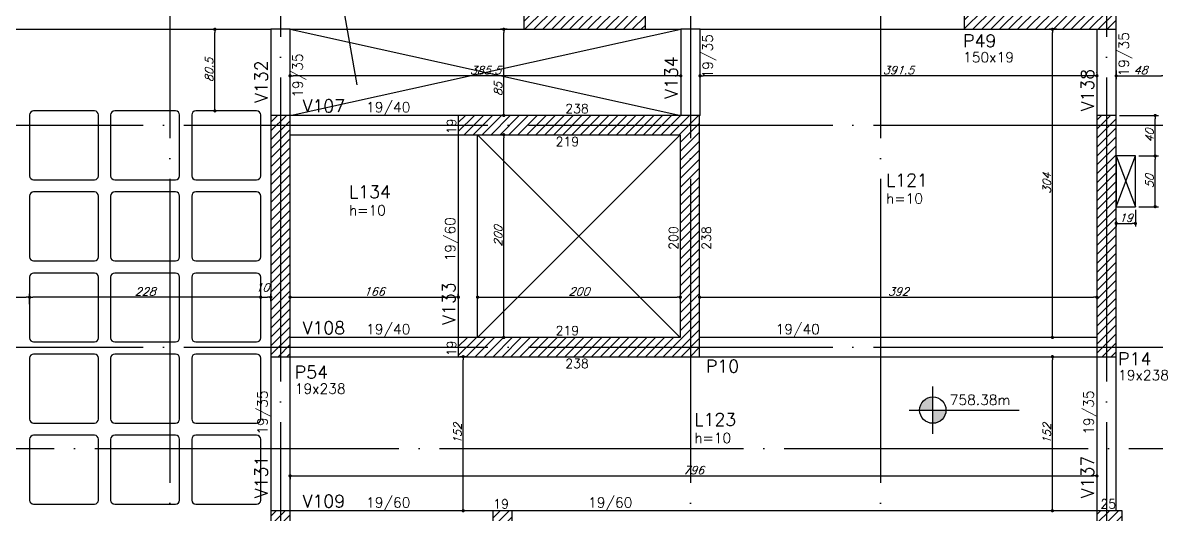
# Model space of a CAD drawing. Extents: x -4172 to 5482, y -2094 to 2406.
# Drawn here: x -464 to 655, y 490 to 975 of the extents above; entities that cross this region are included whole.
import ezdxf
from ezdxf.enums import TextEntityAlignment as Align

# ---------------------------------------------------------------- set-up
doc = ezdxf.new("R2010")
doc.units = 0
doc.header["$LTSCALE"] = 50
doc.header["$MEASUREMENT"] = 0
doc.linetypes.add('EIXO', pattern=[6.8, 6, -0.4, 0, -0.4])
doc.layers.get('0').update_dxf_attribs({"linetype": 'CONTINUOUS'})
doc.layers.get('DEFPOINTS').update_dxf_attribs({"linetype": 'CONTINUOUS'})
for name, color, linetype in [('251', 5, 'CONTINUOUS'), ('F-AUX', 2, 'CONTINUOUS'), ('F-COTAS', 106, 'CONTINUOUS'), ('F-COTAS-FUROS', 50, 'CONTINUOUS'), ('F-CUBETA', 1, 'CONTINUOUS'), ('F-EIXO', 12, 'EIXO'), ('F-LAJES-DIM', 2, 'CONTINUOUS'), ('F-LAJES-NOME', 4, 'CONTINUOUS'), ('F-NÍVEL-PLANTA', 2, 'CONTINUOUS'), ('F-PILARES-DIM', 172, 'CONTINUOUS'), ('F-PILARES-HACH', 174, 'CONTINUOUS'), ('F-PILARES-NOME', 170, 'CONTINUOUS'), ('F-PILARES-S', 170, 'CONTINUOUS'), ('F-TEXTO', 6, 'CONTINUOUS'), ('F-VIGAS', 3, 'CONTINUOUS'), ('F-VIGAS-DIM', 2, 'CONTINUOUS'), ('F-VIGAS-NOME', 4, 'CONTINUOUS'), ('F-VÃO', 1, 'CONTINUOUS')]:
    doc.layers.add(name, color=color, linetype=linetype)
doc.styles.add('CP-TEXT-INCL', font='romans.shx', dxfattribs={"oblique": 20})
doc.styles.add('MCP', font='romans.shx')
doc.styles.add('ROMANS', font='romans.shx')
doc.dimstyles.new('CP-COTAS-50', dxfattribs={"dimscale": 0.64, "dimtxt": 12.5, "dimasz": 5, "dimexe": 5, "dimexo": 5, "dimgap": 2.5, "dimtad": 1, "dimdec": 1, "dimdsep": 46, "dimtxsty": 'CP-TEXT-INCL', "dimblk1": 'DOT', "dimblk2": 'DOT', "dimsah": 1, "dimcen": 9, "dimclrd": 256, "dimclre": 256, "dimclrt": 256, "dimadec": 0, "dimazin": 0, "dimtfac": 1, "dimtdec": 1, "dimtmove": 2, "dimatfit": 3, "dimldrblk": 'DOT', "dimfxl": 0, "dimtolj": 1, "dimarcsym": 0})

# ---------------------------------------------------------------- blocks, each defined once
blk = doc.blocks.new('_VAONER063650636500869008690')
at = {"layer": '251', "color": 1}
for p, q in [((30, 34), (-30, 34)), ((-34, 30), (-34, -30)), ((34, -30), (34, 30)), ((-30, -34), (30, -34))]:
    blk.add_line(p, q, dxfattribs=at)
for centre, start, end in [((-30, 30), 90, 180), ((30, 30), 0, 90), ((-30, -30), 180, 270), ((30, -30), 270, 0)]:
    blk.add_arc(centre, 4, start, end, dxfattribs=at)
blk = doc.blocks.new('*U4')
at = {"layer": 'F-EIXO'}
blk.add_line((0, 0), (7197, 0), dxfattribs=at)
at = {"layer": 'F-TEXTO', "style": 'ROMANS'}
blk.add_attdef('EIXO', text='', height=17.5, dxfattribs=at).set_placement((-28.2072, 0), align=Align.MIDDLE_CENTER)
blk = doc.blocks.new('*U5')
at = {"layer": 'F-EIXO'}
blk.add_line((0, 0), (7285, 0), dxfattribs=at)
at = {"layer": 'F-TEXTO', "style": 'ROMANS'}
blk.add_attdef('EIXO', text='', height=17.5, dxfattribs=at).set_placement((-28.2072, 0), align=Align.MIDDLE_CENTER)
blk = doc.blocks.new('*U40')
at = {"layer": 'F-EIXO'}
blk.add_line((0, 0), (0, -3027.9), dxfattribs=at)
at = {"layer": 'F-TEXTO', "style": 'ROMANS'}
blk.add_attdef('EIXO', text='', height=17.5, rotation=360, dxfattribs=at).set_placement((0, 28.2), align=Align.MIDDLE_CENTER)
blk = doc.blocks.new('*U44')
at = {"layer": 'F-EIXO'}
blk.add_line((0, 0), (0, -3127.9), dxfattribs=at)
at = {"layer": 'F-TEXTO', "style": 'ROMANS'}
blk.add_attdef('EIXO', text='', height=17.5, rotation=360, dxfattribs=at).set_placement((0, 28.2), align=Align.MIDDLE_CENTER)
blk = doc.blocks.new('*U11')
at = {"layer": 'F-EIXO'}
blk.add_line((0, 0), (0, -3127.9), dxfattribs=at)
at = {"layer": 'F-TEXTO', "style": 'ROMANS'}
blk.add_attdef('EIXO', text='', height=17.5, rotation=360, dxfattribs=at).set_placement((0, 28.2), align=Align.MIDDLE_CENTER)
blk = doc.blocks.new('Nível - Planta')
at = {"layer": 'F-NÍVEL-PLANTA'}
h = blk.add_hatch(color=71, dxfattribs=at)
h.paths.add_polyline_path([(0, 0), (0, 0.26, 0.414214), (-0.26, 0)])
h.paths.add_polyline_path([(0.26, 0), (0, 0), (0, -0.26, 0.414214)])
for p, q in [((0, -0.469), (0, 0.469)), ((-0.469, 0), (1.704, 0))]:
    blk.add_line(p, q, dxfattribs=at)
blk.add_circle((0, 0), 0.26, dxfattribs=at)
at = {"layer": 'F-TEXTO', "color": 3, "style": 'MCP'}
blk.add_attdef('NÍVEL', (0.333, 0.102), '', height=0.2, dxfattribs=at)
blk = doc.blocks.new('*U148')
at = {"layer": 'F-VÃO'}
for p, q in [((0, 0), (19, 50)), ((0, 50), (19, 0))]:
    blk.add_line(p, q, dxfattribs=at)
at = {"layer": 'F-VÃO', "color": 3}
blk.add_lwpolyline([(0, 0), (19, 0), (19, 50), (0, 50)], close=True, dxfattribs=at)
blk = doc.blocks.new('_DOT')
at = {"color": 0, "linetype": 'ByBlock'}
blk.add_line((-0.5, 0), (-1, 0), dxfattribs=at)
at = {"color": 0, "linetype": 'ByBlock', "const_width": 0.5}
blk.add_lwpolyline([(-0.25, 0, 1), (0.25, 0, 1)], format="xyb", close=True, dxfattribs=at)
blk = doc.blocks.new('*D168')
at = {"layer": 'DEFPOINTS', "color": 0, "linetype": 'Continuous', "transparency": 16777216}
for p in [(634, 793.5), (615, 782.3), (634, 777)]:
    blk.add_point(p, dxfattribs=at)
at = {"layer": 'F-COTAS-FUROS', "linetype": 'Continuous', "lineweight": -2, "transparency": 16777216}
for p, q in [((634, 790.3), (634, 773.8)), ((615, 779.1), (615, 773.8)), ((618.2, 777), (630.8, 777))]:
    blk.add_line(p, q, dxfattribs=at)
at = {"layer": 'F-COTAS-FUROS', "linetype": 'Continuous', "lineweight": -2, "transparency": 16777216, "xscale": 3.2, "yscale": 3.2, "zscale": 3.2, "rotation": 180}
blk.add_blockref('_DOT', (615, 777), dxfattribs=at)
at = {"layer": 'F-COTAS-FUROS', "linetype": 'Continuous', "lineweight": -2, "transparency": 16777216, "xscale": 3.2, "yscale": 3.2, "zscale": 3.2}
blk.add_blockref('_DOT', (634, 777), dxfattribs=at)
at = {"layer": 'F-COTAS-FUROS', "linetype": 'Continuous', "transparency": 16777216, "insert": (624.5, 782.6), "char_height": 8, "attachment_point": 5, "style": 'CP-TEXT-INCL'}
blk.add_mtext('\\A1;19', dxfattribs=at)
blk = doc.blocks.new('*D169')
at = {"layer": 'DEFPOINTS', "color": 0, "linetype": 'Continuous', "transparency": 16777216}
for p in [(634, 843.5), (653.5, 843.5), (634, 793.5)]:
    blk.add_point(p, dxfattribs=at)
at = {"layer": 'F-COTAS-FUROS', "linetype": 'Continuous', "lineweight": -2, "transparency": 16777216}
for p, q in [((637.2, 843.5), (656.7, 843.5)), ((653.5, 796.7), (653.5, 840.3)), ((637.2, 793.5), (656.7, 793.5))]:
    blk.add_line(p, q, dxfattribs=at)
at = {"layer": 'F-COTAS-FUROS', "linetype": 'Continuous', "lineweight": -2, "transparency": 16777216, "xscale": 3.2, "yscale": 3.2, "zscale": 3.2}
for p, rotation in [((653.5, 843.5), 90), ((653.5, 793.5), 270)]:
    blk.add_blockref('_DOT', p, dxfattribs=dict(at, rotation=rotation))
at = {"layer": 'F-COTAS-FUROS', "linetype": 'Continuous', "transparency": 16777216, "insert": (647.9, 818.5), "char_height": 8, "attachment_point": 5, "rotation": 90, "style": 'CP-TEXT-INCL'}
blk.add_mtext('\\A1;50', dxfattribs=at)
blk = doc.blocks.new('*D170')
at = {"layer": 'DEFPOINTS', "color": 0, "linetype": 'Continuous', "transparency": 16777216}
for p in [(615, 883.5), (653.5, 883.5), (634, 843.5)]:
    blk.add_point(p, dxfattribs=at)
at = {"layer": 'F-COTAS-FUROS', "linetype": 'Continuous', "lineweight": -2, "transparency": 16777216}
for p, q in [((618.2, 883.5), (656.7, 883.5)), ((653.5, 846.7), (653.5, 880.3)), ((637.2, 843.5), (656.7, 843.5))]:
    blk.add_line(p, q, dxfattribs=at)
at = {"layer": 'F-COTAS-FUROS', "linetype": 'Continuous', "lineweight": -2, "transparency": 16777216, "xscale": 3.2, "yscale": 3.2, "zscale": 3.2}
for p, rotation in [((653.5, 883.5), 90), ((653.5, 843.5), 270)]:
    blk.add_blockref('_DOT', p, dxfattribs=dict(at, rotation=rotation))
at = {"layer": 'F-COTAS-FUROS', "linetype": 'Continuous', "transparency": 16777216, "insert": (647.9, 863.5), "char_height": 8, "attachment_point": 5, "rotation": 90, "style": 'CP-TEXT-INCL'}
blk.add_mtext('\\A1;40', dxfattribs=at)
blk = doc.blocks.new('*D298')
at = {"layer": 'DEFPOINTS', "color": 0, "linetype": 'Continuous', "transparency": 16777216}
for p in [(615, 931.2), (663, 931.2), (663, 922.6)]:
    blk.add_point(p, dxfattribs=at)
at = {"layer": 'F-COTAS', "linetype": 'Continuous', "lineweight": -2, "transparency": 16777216}
for p, q in [((615, 928), (615, 919.4)), ((618.2, 922.6), (659.8, 922.6)), ((663, 928), (663, 919.4))]:
    blk.add_line(p, q, dxfattribs=at)
at = {"layer": 'F-COTAS', "linetype": 'Continuous', "lineweight": -2, "transparency": 16777216, "xscale": 3.2, "yscale": 3.2, "zscale": 3.2, "rotation": 180}
blk.add_blockref('_DOT', (615, 922.6), dxfattribs=at)
at = {"layer": 'F-COTAS', "linetype": 'Continuous', "lineweight": -2, "transparency": 16777216, "xscale": 3.2, "yscale": 3.2, "zscale": 3.2}
blk.add_blockref('_DOT', (663, 922.6), dxfattribs=at)
at = {"layer": 'F-COTAS', "linetype": 'Continuous', "transparency": 16777216, "insert": (639, 928.2), "char_height": 8, "attachment_point": 5, "style": 'CP-TEXT-INCL'}
blk.add_mtext('\\A1;48', dxfattribs=at)
blk = doc.blocks.new('*D305')
at = {"layer": 'DEFPOINTS', "color": 0, "linetype": 'Continuous', "transparency": 16777216}
for p in [(204.5, 922.6), (204.5, 922.3), (596, 922.3)]:
    blk.add_point(p, dxfattribs=at)
at = {"layer": 'F-COTAS', "linetype": 'Continuous', "lineweight": -2, "transparency": 16777216}
for p, q in [((204.5, 925.5), (204.5, 925.8)), ((592.8, 922.6), (207.7, 922.6)), ((596, 925.5), (596, 925.8))]:
    blk.add_line(p, q, dxfattribs=at)
at = {"layer": 'F-COTAS', "linetype": 'Continuous', "lineweight": -2, "transparency": 16777216, "xscale": 3.2, "yscale": 3.2, "zscale": 3.2, "rotation": 180}
blk.add_blockref('_DOT', (204.5, 922.6), dxfattribs=at)
at = {"layer": 'F-COTAS', "linetype": 'Continuous', "lineweight": -2, "transparency": 16777216, "xscale": 3.2, "yscale": 3.2, "zscale": 3.2}
blk.add_blockref('_DOT', (596, 922.6), dxfattribs=at)
at = {"layer": 'F-COTAS', "linetype": 'Continuous', "transparency": 16777216, "insert": (400.2, 928.2), "char_height": 8, "attachment_point": 5, "style": 'CP-TEXT-INCL'}
blk.add_mtext('\\A1;391.5', dxfattribs=at)
blk = doc.blocks.new('*D306')
at = {"layer": 'DEFPOINTS', "color": 0, "linetype": 'Continuous', "transparency": 16777216}
for p in [(-200, 922.6), (-200, 922.6), (185.5, 922.6)]:
    blk.add_point(p, dxfattribs=at)
at = {"layer": 'F-COTAS', "linetype": 'Continuous', "lineweight": -2, "transparency": 16777216}
blk.add_line((182.3, 922.6), (-196.8, 922.6), dxfattribs=at)
at = {"layer": 'F-COTAS', "linetype": 'Continuous', "lineweight": -2, "transparency": 16777216, "xscale": 3.2, "yscale": 3.2, "zscale": 3.2, "rotation": 180}
blk.add_blockref('_DOT', (-200, 922.6), dxfattribs=at)
at = {"layer": 'F-COTAS', "linetype": 'Continuous', "lineweight": -2, "transparency": 16777216, "xscale": 3.2, "yscale": 3.2, "zscale": 3.2}
blk.add_blockref('_DOT', (185.5, 922.6), dxfattribs=at)
at = {"layer": 'F-COTAS', "linetype": 'Continuous', "transparency": 16777216, "insert": (-7.2, 928.2), "char_height": 8, "attachment_point": 5, "style": 'CP-TEXT-INCL'}
blk.add_mtext('\\A1;385.5', dxfattribs=at)
blk = doc.blocks.new('*D337')
at = {"layer": 'DEFPOINTS', "color": 0, "linetype": 'Continuous', "transparency": 16777216}
for p in [(-537, 702.2), (-457, 704.2), (-457, 702.2)]:
    blk.add_point(p, dxfattribs=at)
at = {"layer": 'F-COTAS', "linetype": 'Continuous', "lineweight": -2, "transparency": 16777216}
for p, q in [((-537, 705.4), (-537, 707.4)), ((-457, 705.4), (-457, 707.4)), ((-533.8, 704.2), (-460.2, 704.2))]:
    blk.add_line(p, q, dxfattribs=at)
at = {"layer": 'F-COTAS', "linetype": 'Continuous', "lineweight": -2, "transparency": 16777216, "xscale": 3.2, "yscale": 3.2, "zscale": 3.2, "rotation": 180}
blk.add_blockref('_DOT', (-537, 704.2), dxfattribs=at)
at = {"layer": 'F-COTAS', "linetype": 'Continuous', "lineweight": -2, "transparency": 16777216, "xscale": 3.2, "yscale": 3.2, "zscale": 3.2}
blk.add_blockref('_DOT', (-457, 704.2), dxfattribs=at)
at = {"layer": 'F-COTAS', "linetype": 'Continuous', "transparency": 16777216, "insert": (-497, 709.8), "char_height": 8, "attachment_point": 5, "style": 'CP-TEXT-INCL'}
blk.add_mtext('\\A1;80', dxfattribs=at)
blk = doc.blocks.new('*D338')
at = {"layer": 'DEFPOINTS', "color": 0, "linetype": 'Continuous', "transparency": 16777216}
for p in [(-457, 704.2), (-457, 694), (-229, 694)]:
    blk.add_point(p, dxfattribs=at)
at = {"layer": 'F-COTAS', "linetype": 'Continuous', "lineweight": -2, "transparency": 16777216}
for p, q in [((-457, 697.2), (-457, 707.4)), ((-229, 697.2), (-229, 707.4)), ((-232.2, 704.2), (-453.8, 704.2))]:
    blk.add_line(p, q, dxfattribs=at)
at = {"layer": 'F-COTAS', "linetype": 'Continuous', "lineweight": -2, "transparency": 16777216, "xscale": 3.2, "yscale": 3.2, "zscale": 3.2, "rotation": 180}
blk.add_blockref('_DOT', (-457, 704.2), dxfattribs=at)
at = {"layer": 'F-COTAS', "linetype": 'Continuous', "lineweight": -2, "transparency": 16777216, "xscale": 3.2, "yscale": 3.2, "zscale": 3.2}
blk.add_blockref('_DOT', (-229, 704.2), dxfattribs=at)
at = {"layer": 'F-COTAS', "linetype": 'Continuous', "transparency": 16777216, "insert": (-343, 709.8), "char_height": 8, "attachment_point": 5, "style": 'CP-TEXT-INCL'}
blk.add_mtext('\\A1;228', dxfattribs=at)
blk = doc.blocks.new('*D339')
at = {"layer": 'DEFPOINTS', "color": 0, "linetype": 'Continuous', "transparency": 16777216}
for p in [(-229, 697.2), (-219, 704.2), (-219, 697.2)]:
    blk.add_point(p, dxfattribs=at)
at = {"layer": 'F-COTAS', "linetype": 'Continuous', "lineweight": -2, "transparency": 16777216}
for p, q in [((-229, 700.4), (-229, 707.4)), ((-219, 700.4), (-219, 707.4)), ((-225.8, 704.2), (-222.2, 704.2))]:
    blk.add_line(p, q, dxfattribs=at)
at = {"layer": 'F-COTAS', "linetype": 'Continuous', "lineweight": -2, "transparency": 16777216, "xscale": 3.2, "yscale": 3.2, "zscale": 3.2, "rotation": 180}
blk.add_blockref('_DOT', (-229, 704.2), dxfattribs=at)
at = {"layer": 'F-COTAS', "linetype": 'Continuous', "lineweight": -2, "transparency": 16777216, "xscale": 3.2, "yscale": 3.2, "zscale": 3.2}
blk.add_blockref('_DOT', (-219, 704.2), dxfattribs=at)
at = {"layer": 'F-COTAS', "linetype": 'Continuous', "transparency": 16777216, "insert": (-227.4, 713.8), "char_height": 8, "attachment_point": 5, "style": 'CP-TEXT-INCL'}
blk.add_mtext('\\A1;10', dxfattribs=at)
blk = doc.blocks.new('*D340')
at = {"layer": 'DEFPOINTS', "color": 0, "linetype": 'Continuous', "transparency": 16777216}
for p in [(-200, 700.7), (-34, 704.2), (-34, 700.7)]:
    blk.add_point(p, dxfattribs=at)
at = {"layer": 'F-COTAS', "linetype": 'Continuous', "lineweight": -2, "transparency": 16777216}
for p, q in [((-200, 703.9), (-200, 707.4)), ((-34, 703.9), (-34, 707.4)), ((-196.8, 704.2), (-37.2, 704.2))]:
    blk.add_line(p, q, dxfattribs=at)
at = {"layer": 'F-COTAS', "linetype": 'Continuous', "lineweight": -2, "transparency": 16777216, "xscale": 3.2, "yscale": 3.2, "zscale": 3.2, "rotation": 180}
blk.add_blockref('_DOT', (-200, 704.2), dxfattribs=at)
at = {"layer": 'F-COTAS', "linetype": 'Continuous', "lineweight": -2, "transparency": 16777216, "xscale": 3.2, "yscale": 3.2, "zscale": 3.2}
blk.add_blockref('_DOT', (-34, 704.2), dxfattribs=at)
at = {"layer": 'F-COTAS', "linetype": 'Continuous', "transparency": 16777216, "insert": (-117, 709.8), "char_height": 8, "attachment_point": 5, "style": 'CP-TEXT-INCL'}
blk.add_mtext('\\A1;166', dxfattribs=at)
blk = doc.blocks.new('*D341')
at = {"layer": 'DEFPOINTS', "color": 0, "linetype": 'Continuous', "transparency": 16777216}
for p in [(-15, 704.2), (185, 704.2), (185, 704.2)]:
    blk.add_point(p, dxfattribs=at)
at = {"layer": 'F-COTAS', "linetype": 'Continuous', "lineweight": -2, "transparency": 16777216}
blk.add_line((-11.8, 704.2), (181.8, 704.2), dxfattribs=at)
at = {"layer": 'F-COTAS', "linetype": 'Continuous', "lineweight": -2, "transparency": 16777216, "xscale": 3.2, "yscale": 3.2, "zscale": 3.2, "rotation": 180}
blk.add_blockref('_DOT', (-15, 704.2), dxfattribs=at)
at = {"layer": 'F-COTAS', "linetype": 'Continuous', "lineweight": -2, "transparency": 16777216, "xscale": 3.2, "yscale": 3.2, "zscale": 3.2}
blk.add_blockref('_DOT', (185, 704.2), dxfattribs=at)
at = {"layer": 'F-COTAS', "linetype": 'Continuous', "transparency": 16777216, "insert": (85, 709.8), "char_height": 8, "attachment_point": 5, "style": 'CP-TEXT-INCL'}
blk.add_mtext('\\A1;200', dxfattribs=at)
blk = doc.blocks.new('*D342')
at = {"layer": 'DEFPOINTS', "color": 0, "linetype": 'Continuous', "transparency": 16777216}
for p in [(204, 704.2), (596, 704.2), (596, 704.2)]:
    blk.add_point(p, dxfattribs=at)
at = {"layer": 'F-COTAS', "linetype": 'Continuous', "lineweight": -2, "transparency": 16777216}
blk.add_line((207.2, 704.2), (592.8, 704.2), dxfattribs=at)
at = {"layer": 'F-COTAS', "linetype": 'Continuous', "lineweight": -2, "transparency": 16777216, "xscale": 3.2, "yscale": 3.2, "zscale": 3.2, "rotation": 180}
blk.add_blockref('_DOT', (204, 704.2), dxfattribs=at)
at = {"layer": 'F-COTAS', "linetype": 'Continuous', "lineweight": -2, "transparency": 16777216, "xscale": 3.2, "yscale": 3.2, "zscale": 3.2}
blk.add_blockref('_DOT', (596, 704.2), dxfattribs=at)
at = {"layer": 'F-COTAS', "linetype": 'Continuous', "transparency": 16777216, "insert": (400, 709.8), "char_height": 8, "attachment_point": 5, "style": 'CP-TEXT-INCL'}
blk.add_mtext('\\A1;392', dxfattribs=at)
blk = doc.blocks.new('*D343')
at = {"layer": 'DEFPOINTS', "color": 0, "linetype": 'Continuous', "transparency": 16777216}
for p in [(10.8, 864.5), (14.1, 864.5), (14.1, 664.5)]:
    blk.add_point(p, dxfattribs=at)
at = {"layer": 'F-COTAS', "linetype": 'Continuous', "lineweight": -2, "transparency": 16777216}
for p, q in [((10.9, 864.5), (7.6, 864.5)), ((10.8, 667.7), (10.8, 861.3)), ((10.9, 664.5), (7.6, 664.5))]:
    blk.add_line(p, q, dxfattribs=at)
at = {"layer": 'F-COTAS', "linetype": 'Continuous', "lineweight": -2, "transparency": 16777216, "xscale": 3.2, "yscale": 3.2, "zscale": 3.2}
for p, rotation in [((10.8, 864.5), 90), ((10.8, 664.5), 270)]:
    blk.add_blockref('_DOT', p, dxfattribs=dict(at, rotation=rotation))
at = {"layer": 'F-COTAS', "linetype": 'Continuous', "transparency": 16777216, "insert": (5.2, 764.5), "char_height": 8, "attachment_point": 5, "rotation": 90, "style": 'CP-TEXT-INCL'}
blk.add_mtext('\\A1;200', dxfattribs=at)
blk = doc.blocks.new('*D344')
at = {"layer": 'DEFPOINTS', "color": 0, "linetype": 'Continuous', "transparency": 16777216}
for p in [(10.8, 968.5), (17.5, 968.5), (17.5, 883.5)]:
    blk.add_point(p, dxfattribs=at)
at = {"layer": 'F-COTAS', "linetype": 'Continuous', "lineweight": -2, "transparency": 16777216}
for p, q in [((14.3, 968.5), (7.6, 968.5)), ((10.8, 886.7), (10.8, 965.3)), ((14.3, 883.5), (7.6, 883.5))]:
    blk.add_line(p, q, dxfattribs=at)
at = {"layer": 'F-COTAS', "linetype": 'Continuous', "lineweight": -2, "transparency": 16777216, "xscale": 3.2, "yscale": 3.2, "zscale": 3.2}
for p, rotation in [((10.8, 968.5), 90), ((10.8, 883.5), 270)]:
    blk.add_blockref('_DOT', p, dxfattribs=dict(at, rotation=rotation))
at = {"layer": 'F-COTAS', "linetype": 'Continuous', "transparency": 16777216, "insert": (5.2, 909.5), "char_height": 8, "attachment_point": 5, "rotation": 90, "style": 'CP-TEXT-INCL'}
blk.add_mtext('\\A1;85', dxfattribs=at)
blk = doc.blocks.new('*D351')
at = {"layer": 'DEFPOINTS', "color": 0, "linetype": 'Continuous', "transparency": 16777216}
for p in [(552.1, 645.5), (552.1, 645.5), (552.1, 493.5)]:
    blk.add_point(p, dxfattribs=at)
at = {"layer": 'F-COTAS', "linetype": 'Continuous', "lineweight": -2, "transparency": 16777216}
blk.add_line((552.1, 496.7), (552.1, 642.3), dxfattribs=at)
at = {"layer": 'F-COTAS', "linetype": 'Continuous', "lineweight": -2, "transparency": 16777216, "xscale": 3.2, "yscale": 3.2, "zscale": 3.2}
for p, rotation in [((552.1, 645.5), 90), ((552.1, 493.5), 270)]:
    blk.add_blockref('_DOT', p, dxfattribs=dict(at, rotation=rotation))
at = {"layer": 'F-COTAS', "linetype": 'Continuous', "transparency": 16777216, "insert": (546.5, 569.5), "char_height": 8, "attachment_point": 5, "rotation": 90, "style": 'CP-TEXT-INCL'}
blk.add_mtext('\\A1;152', dxfattribs=at)
blk = doc.blocks.new('*D353')
at = {"layer": 'DEFPOINTS', "color": 0, "linetype": 'Continuous', "transparency": 16777216}
for p in [(552.1, 968.5), (559.6, 968.5), (559.6, 664.5)]:
    blk.add_point(p, dxfattribs=at)
at = {"layer": 'F-COTAS', "linetype": 'Continuous', "lineweight": -2, "transparency": 16777216}
for p, q in [((556.4, 968.5), (548.9, 968.5)), ((552.1, 667.7), (552.1, 965.3)), ((556.4, 664.5), (548.9, 664.5))]:
    blk.add_line(p, q, dxfattribs=at)
at = {"layer": 'F-COTAS', "linetype": 'Continuous', "lineweight": -2, "transparency": 16777216, "xscale": 3.2, "yscale": 3.2, "zscale": 3.2}
for p, rotation in [((552.1, 968.5), 90), ((552.1, 664.5), 270)]:
    blk.add_blockref('_DOT', p, dxfattribs=dict(at, rotation=rotation))
at = {"layer": 'F-COTAS', "linetype": 'Continuous', "transparency": 16777216, "insert": (546.5, 816.5), "char_height": 8, "attachment_point": 5, "rotation": 90, "style": 'CP-TEXT-INCL'}
blk.add_mtext('\\A1;304', dxfattribs=at)
blk = doc.blocks.new('*D423')
at = {"layer": 'DEFPOINTS', "color": 0, "linetype": 'Continuous', "transparency": 16777216}
for p in [(-274.2, 968.5), (-274.2, 968.5), (-274.2, 888)]:
    blk.add_point(p, dxfattribs=at)
at = {"layer": 'F-COTAS', "linetype": 'Continuous', "lineweight": -2, "transparency": 16777216}
blk.add_line((-274.2, 891.2), (-274.2, 965.3), dxfattribs=at)
at = {"layer": 'F-COTAS', "linetype": 'Continuous', "lineweight": -2, "transparency": 16777216, "xscale": 3.2, "yscale": 3.2, "zscale": 3.2}
for p, rotation in [((-274.2, 968.5), 90), ((-274.2, 888), 270)]:
    blk.add_blockref('_DOT', p, dxfattribs=dict(at, rotation=rotation))
at = {"layer": 'F-COTAS', "linetype": 'Continuous', "transparency": 16777216, "insert": (-279.8, 928.3), "char_height": 8, "attachment_point": 5, "rotation": 90, "style": 'CP-TEXT-INCL'}
blk.add_mtext('\\A1;80.5', dxfattribs=at)
blk = doc.blocks.new('*D451')
at = {"layer": 'DEFPOINTS', "color": 0, "linetype": 'Continuous', "transparency": 16777216}
for p in [(-29.2, 645.5), (-23.1, 645.5), (-23.1, 493.5)]:
    blk.add_point(p, dxfattribs=at)
at = {"layer": 'F-COTAS', "linetype": 'Continuous', "lineweight": -2, "transparency": 16777216}
for p, q in [((-26.3, 645.5), (-32.4, 645.5)), ((-29.2, 496.7), (-29.2, 642.3)), ((-26.3, 493.5), (-32.4, 493.5))]:
    blk.add_line(p, q, dxfattribs=at)
at = {"layer": 'F-COTAS', "linetype": 'Continuous', "lineweight": -2, "transparency": 16777216, "xscale": 3.2, "yscale": 3.2, "zscale": 3.2}
for p, rotation in [((-29.2, 645.5), 90), ((-29.2, 493.5), 270)]:
    blk.add_blockref('_DOT', p, dxfattribs=dict(at, rotation=rotation))
at = {"layer": 'F-COTAS', "linetype": 'Continuous', "transparency": 16777216, "insert": (-34.8, 569.5), "char_height": 8, "attachment_point": 5, "rotation": 90, "style": 'CP-TEXT-INCL'}
blk.add_mtext('\\A1;152', dxfattribs=at)
blk = doc.blocks.new('*D453')
at = {"layer": 'DEFPOINTS', "color": 0, "linetype": 'Continuous', "transparency": 16777216}
for p in [(-200, 532.5), (596, 532.5), (596, 527.9)]:
    blk.add_point(p, dxfattribs=at)
at = {"layer": 'F-COTAS', "linetype": 'Continuous', "lineweight": -2, "transparency": 16777216}
for p, q in [((-200, 529.3), (-200, 524.7)), ((-196.8, 527.9), (592.8, 527.9)), ((596, 529.3), (596, 524.7))]:
    blk.add_line(p, q, dxfattribs=at)
at = {"layer": 'F-COTAS', "linetype": 'Continuous', "lineweight": -2, "transparency": 16777216, "xscale": 3.2, "yscale": 3.2, "zscale": 3.2, "rotation": 180}
blk.add_blockref('_DOT', (-200, 527.9), dxfattribs=at)
at = {"layer": 'F-COTAS', "linetype": 'Continuous', "lineweight": -2, "transparency": 16777216, "xscale": 3.2, "yscale": 3.2, "zscale": 3.2}
blk.add_blockref('_DOT', (596, 527.9), dxfattribs=at)
at = {"layer": 'F-COTAS', "linetype": 'Continuous', "transparency": 16777216, "insert": (198, 533.5), "char_height": 8, "attachment_point": 5, "style": 'CP-TEXT-INCL'}
blk.add_mtext('\\A1;796', dxfattribs=at)

msp = doc.modelspace()

# ---------------------------------------------------------------- hatches: boundary and pattern name
at = {"layer": 'F-PILARES-HACH', "linetype": 'Continuous'}
h = msp.add_hatch(dxfattribs=at)
h.set_pattern_fill('ANSI31', color=256, scale=50, style=0)
h.paths.add_polyline_path([(30.5, 968.5), (150.5, 968.5), (150.5, 987.5), (30.5, 987.5)], flags=16)
h = msp.add_hatch(dxfattribs=at)
h.set_pattern_fill('ANSI31', color=256, scale=50, style=0)
h.paths.add_polyline_path([(465, 968.5), (615, 968.5), (615, 987.5), (465, 987.5)], flags=16)
h = msp.add_hatch(dxfattribs=at)
h.set_pattern_fill('ANSI31', color=256, scale=50, style=0)
h.paths.add_polyline_path([(-219, 645.5), (-200, 645.5), (-200, 883.5), (-219, 883.5)], flags=16)
h = msp.add_hatch(dxfattribs=at)
h.set_pattern_fill('ANSI31', color=256, scale=50, style=0)
h.paths.add_polyline_path([(204, 645.5), (204, 883.5), (-34, 883.5), (-34, 864.5), (185, 864.5), (185, 664.5), (-34, 664.5), (-34, 645.5)], flags=16)
h = msp.add_hatch(dxfattribs=at)
h.set_pattern_fill('ANSI31', color=256, scale=50, style=0)
h.paths.add_polyline_path([(596, 645.5), (615, 645.5), (615, 883.5), (596, 883.5)], flags=16)
h = msp.add_hatch(dxfattribs=at)
h.set_pattern_fill('ANSI31', color=256, scale=50, style=0)
h.paths.add_polyline_path([(-219, 184.5), (-200, 184.5), (-200, 493.5), (-219, 493.5)], flags=16)
h = msp.add_hatch(dxfattribs=at)
h.set_pattern_fill('ANSI31', color=256, scale=50, style=0)
h.paths.add_polyline_path([(19, -24), (19, 493.5), (0, 493.5), (0, 0), (-219, 0), (-219, -24)], flags=16)
h = msp.add_hatch(dxfattribs=at)
h.set_pattern_fill('ANSI31', color=256, scale=50, style=0)
h.paths.add_polyline_path([(621, 24.5), (621, 493.5), (596, 493.5), (596, 43.5), (376, 43.5), (376, 24.5)], flags=16)

# ---------------------------------------------------------------- linework, layer by layer
at = {"layer": 'F-AUX', "color": 1}
msp.add_lwpolyline([(-215.272, 1373.145), (-176.843, 1156.095), (-193.042, 1146.727), (-156.182, 1140.254), (-172.38, 1130.887), (-133.991, 913.821)], dxfattribs=at)
at = {"layer": 'F-PILARES-S', "linetype": 'Continuous'}
for points in [[(30.5, 968.5), (150.5, 968.5), (150.5, 987.5), (30.5, 987.5), (30.5, 968.5)], [(465, 968.5), (615, 968.5), (615, 987.5), (465, 987.5), (465, 968.5)], [(-219, 645.5), (-200, 645.5), (-200, 883.5), (-219, 883.5), (-219, 645.5)], [(204, 645.5), (204, 883.5), (-34, 883.5), (-34, 864.5), (185, 864.5), (185, 664.5), (-34, 664.5), (-34, 645.5), (204, 645.5)], [(596, 645.5), (615, 645.5), (615, 883.5), (596, 883.5), (596, 645.5)], [(-219, 184.5), (-200, 184.5), (-200, 493.5), (-219, 493.5), (-219, 184.5)], [(19, -24), (19, 493.5), (0, 493.5), (0, 0), (-219, 0), (-219, -24), (19, -24)], [(621, 24.5), (621, 493.5), (596, 493.5), (596, 43.5), (376, 43.5), (376, 24.5), (621, 24.5)]]:
    msp.add_lwpolyline(points, dxfattribs=at)
at = {"layer": 'F-VIGAS'}
for points in [[(-529.5, 968.5), (-219, 968.5)], [(-219, 968.5), (-219, 883.5)], [(-200, 968.5), (-219, 968.5)], [(-200, 968.5), (30.5, 968.5)], [(-200, 883.5), (-200, 968.5)], [(150.5, 968.5), (185.5, 968.5)], [(185.5, 968.5), (185.5, 883.5)], [(204.5, 968.5), (185.5, 968.5)], [(204.5, 968.5), (465, 968.5)], [(204.5, 883.5), (204.5, 968.5)], [(596, 968.5), (596, 883.5)], [(615, 883.5), (615, 968.5)], [(-34, 883.5), (-200, 883.5)], [(204.5, 883.5), (204, 883.5)], [(-200, 864.5), (-34, 864.5)], [(-34, 864.5), (-34, 664.5)], [(-15, 664.5), (-15, 864.5)], [(-34, 664.5), (-200, 664.5)], [(596, 664.5), (204, 664.5)], [(-219, 645.5), (-219, 493.5)], [(-200, 645.5), (-34, 645.5)], [(-200, 493.5), (-200, 645.5)], [(204, 645.5), (596, 645.5)], [(596, 645.5), (596, 493.5)], [(615, 493.5), (615, 645.5)], [(0, 493.5), (-200, 493.5)], [(265.5, 493.5), (19, 493.5)], [(449.5, 493.5), (265.5, 493.5)], [(596, 493.5), (449.5, 493.5)]]:
    msp.add_lwpolyline(points, dxfattribs=at)
at = {"layer": 'F-VÃO'}
for p, q in [((-200, 883.5), (185.5, 968.5)), ((-200, 968.5), (185.5, 883.5)), ((-15, 664.5), (185, 864.5)), ((-15, 864.5), (185, 664.5))]:
    msp.add_line(p, q, dxfattribs=at)

# ---------------------------------------------------------------- block references
at = {"layer": 'F-CUBETA'}
for p in [(-423, 854), (-343, 854), (-263, 854), (-423, 774), (-343, 774), (-263, 774), (-423, 694), (-343, 694), (-263, 694), (-423, 614), (-343, 614), (-263, 614), (-423, 534), (-343, 534), (-263, 534)]:
    msp.add_blockref('_VAONER063650636500869008690', p, dxfattribs=at)
at = {"layer": 'F-EIXO', "linetype": 'Continuous'}
for name, p in [('*U11', (-209.5, 1941.357)), ('*U44', (605.5, 1941.357)), ('*U40', (-318.5, 1841.357)), ('*U40', (195, 1841.357)), ('*U40', (382.5, 1841.357)), ('*U4', (-3705.761, 874)), ('*U4', (-3705.761, 655)), ('*U5', (-3793.715, 555))]:
    msp.add_blockref(name, p, dxfattribs=at)
at = {"layer": 'F-NÍVEL-PLANTA', "linetype": 'Continuous', "xscale": 50, "yscale": 50, "zscale": 50}
msp.add_blockref('Nível - Planta', (434.107, 592.769), dxfattribs=at).add_auto_attribs({'NÍVEL': '758.38m'})
at = {"layer": 'F-VÃO', "linetype": 'Continuous'}
msp.add_blockref('*U148', (615, 793.5), dxfattribs=at)

# ---------------------------------------------------------------- texts
at = {"layer": 'F-LAJES-DIM', "linetype": 'Continuous', "style": 'MCP'}
for p in [(387.992, 796.536), (-141.854, 784.929), (198.809, 560.245)]:
    msp.add_text('h=10', height=10, dxfattribs=at).set_placement(p)
at = {"layer": 'F-LAJES-NOME', "linetype": 'Continuous', "style": 'MCP'}
for s, p in [('L121', (387.992, 813.536)), ('L134', (-141.854, 801.929)), ('L123', (198.809, 577.245))]:
    msp.add_text(s, height=12.5, dxfattribs=at).set_placement(p)
at = {"layer": 'F-PILARES-DIM', "linetype": 'Continuous', "style": 'MCP'}
for s, height, p in [('150x19', 10, (464.046, 935.921)), ('238', 9, (71.5, 885.75)), ('219', 9, (62, 853.25)), ('219', 9, (62, 666.75)), ('238', 9, (71.5, 634.25)), ('19x238', 10, (616.933, 622.21)), ('19x238', 10, (-195.323, 608.982)), ('19', 9, (0.5, 495.75)), ('25', 9, (599.5, 495.75))]:
    msp.add_text(s, height=height, dxfattribs=at).set_placement(p)
for s, p in [('19', (-36.25, 865)), ('200', (182.75, 751)), ('238', (215.25, 751)), ('19', (-36.25, 646))]:
    msp.add_text(s, height=9, rotation=90, dxfattribs=at).set_placement(p)
at = {"layer": 'F-PILARES-NOME', "linetype": 'Continuous', "style": 'MCP'}
for s, p in [('P49', (464.046, 950.921)), ('P14', (616.933, 637.21)), ('P10', (210.25, 629.875)), ('P54', (-195.323, 623.982))]:
    msp.add_text(s, height=12.5, dxfattribs=at).set_placement(p)
at = {"layer": 'F-VIGAS-DIM', "linetype": 'Continuous', "style": 'MCP'}
for s, p in [('19/35', (217, 920.032)), ('19/35', (627.5, 921.946)), ('19/35', (-187.5, 901)), ('19/60', (-37.125, 739.5)), ('19/35', (-222.125, 568.5)), ('19/35', (592.875, 568.5))]:
    msp.add_text(s, height=10, rotation=90, dxfattribs=at).set_placement(p)
for s, p in [('19/40', (-125, 886.625)), ('19/40', (-125, 667.625)), ('19/40', (279, 667.625)), ('19/60', (-125, 496.625)), ('19/60', (94, 496.625))]:
    msp.add_text(s, height=10, dxfattribs=at).set_placement(p)
at = {"layer": 'F-VIGAS-NOME', "linetype": 'Continuous', "style": 'MCP'}
for s, p in [('V134', (182.375, 900.118)), ('V132', (-222.125, 896)), ('V138', (592.875, 887.7)), ('V133', (-37.125, 677)), ('V131', (-222.125, 506)), ('V137', (592.875, 506))]:
    msp.add_text(s, height=12.5, rotation=90, dxfattribs=at).set_placement(p)
for s, p in [('V107', (-187.5, 886.625)), ('V108', (-187.5, 667.625)), ('V109', (-187.5, 496.625))]:
    msp.add_text(s, height=12.5, dxfattribs=at).set_placement(p)

# ---------------------------------------------------------------- dimensions: what is measured, and where the dimension line sits
at = {"layer": 'F-COTAS', "linetype": 'Continuous'}
for base, p1, p2, picture, middle in [((-274.186, 968.5), (-274.186, 888), (-274.186, 968.5), '*D423', (-279.786, 928.25)), ((552.054, 968.5), (559.623, 664.5), (559.623, 968.5), '*D353', (546.454, 816.5)), ((10.778, 864.5), (14.079, 664.5), (14.079, 864.5), '*D343', (5.178, 764.5)), ((-29.225, 645.5), (-23.05, 493.5), (-23.05, 645.5), '*D451', (-34.825, 569.5)), ((552.054, 645.5), (552.054, 493.5), (552.054, 645.5), '*D351', (546.454, 569.5))]:
    dim = msp.add_linear_dim(base=base, p1=p1, p2=p2, angle=90, dimstyle='CP-COTAS-50', override={"dimfxl": 7.5}, dxfattribs=at)
    dim.commit()
    dim.dimension.update_dxf_attribs({"geometry": picture, "text_midpoint": middle})
dim = msp.add_linear_dim(base=(10.778, 968.5), p1=(17.55, 883.5), p2=(17.55, 968.5), angle=90, dimstyle='CP-COTAS-50', override={"dimfxl": 7.5}, dxfattribs=at)
dim.commit()
dim.dimension.update_dxf_attribs({"geometry": '*D344', "text_midpoint": (5.178, 909.533), "dimtype": 160})
for base, p1, p2, picture, middle in [((-200, 922.58), (185.5, 922.58), (-200, 922.58), '*D306', (-7.25, 928.18)), ((204.5, 922.58), (596, 922.299), (204.5, 922.299), '*D305', (400.25, 928.18)), ((663, 922.58), (615, 931.16), (663, 931.16), '*D298', (639, 928.18)), ((-457, 704.154), (-537, 702.247), (-457, 702.247), '*D337', (-497, 709.754)), ((-457, 704.154), (-229, 694), (-457, 694), '*D338', (-343, 709.754)), ((-34, 704.154), (-200, 700.66), (-34, 700.66), '*D340', (-117, 709.754)), ((185, 704.154), (-15, 704.154), (185, 704.154), '*D341', (85, 709.754)), ((596, 704.154), (204, 704.154), (596, 704.154), '*D342', (400, 709.754)), ((596, 527.937), (-200, 532.451), (596, 532.451), '*D453', (198, 533.537))]:
    dim = msp.add_linear_dim(base=base, p1=p1, p2=p2, dimstyle='CP-COTAS-50', override={"dimfxl": 7.5}, dxfattribs=at)
    dim.commit()
    dim.dimension.update_dxf_attribs({"geometry": picture, "text_midpoint": middle})
dim = msp.add_linear_dim(base=(-219, 704.154), p1=(-229, 697.24), p2=(-219, 697.24), dimstyle='CP-COTAS-50', override={"dimfxl": 7.5}, dxfattribs=at)
dim.commit()
dim.dimension.update_dxf_attribs({"geometry": '*D339', "text_midpoint": (-227.357, 713.754), "dimtype": 160})
at = {"layer": 'F-COTAS-FUROS', "linetype": 'Continuous'}
for base, p1, p2, picture, middle in [((653.507, 883.5), (634, 843.5), (615, 883.5), '*D170', (647.907, 863.5)), ((653.507, 843.5), (634, 793.5), (634, 843.5), '*D169', (647.907, 818.5))]:
    dim = msp.add_linear_dim(base=base, p1=p1, p2=p2, angle=90, dimstyle='CP-COTAS-50', override={"dimfxl": 7.5}, dxfattribs=at)
    dim.commit()
    dim.dimension.update_dxf_attribs({"geometry": picture, "text_midpoint": middle})
dim = msp.add_linear_dim(base=(634, 776.967), p1=(615, 782.273), p2=(634, 793.5), dimstyle='CP-COTAS-50', override={"dimfxl": 7.5}, dxfattribs=at)
dim.commit()
dim.dimension.update_dxf_attribs({"geometry": '*D168', "text_midpoint": (624.5, 782.567)})

doc.saveas('drawing.dxf')
